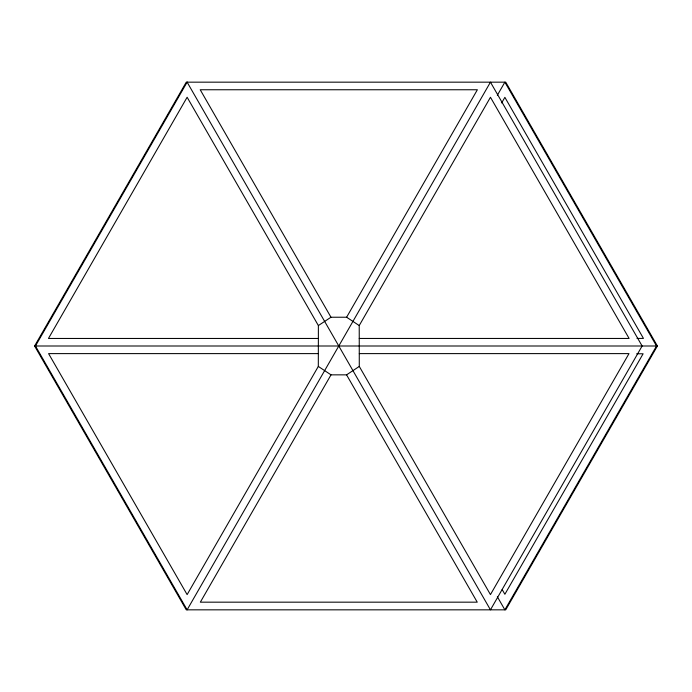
<?xml version="1.0" encoding="UTF-8"?>
<svg xmlns="http://www.w3.org/2000/svg" width="692" height="692" viewBox="0 0 692 692"><rect width="100%" height="100%" fill="white"/><g stroke="black" fill="none" stroke-linecap="round" stroke-linejoin="round"><path stroke-width="1.04" d="M318.311 353.612L48.587 353.612L187.125 594.61L318.311 366.423L318.372 338.457L318.372 325.56L187.125 97.252L48.466 338.457L318.372 338.457M34.6 346L186.269 82.166L505.731 82.166L657.4 346L505.731 609.834L186.269 609.834L34.6 346L657.4 346M346.614 317.23L477.376 89.752L200.213 89.752L330.975 317.23L346.614 317.23L359.226 325.56L359.286 366.423L490.455 594.601L628.993 353.612L359.286 353.612M359.226 325.56L490.455 97.269L629.106 338.449L359.226 338.449M331.018 374.848L200.343 602.17L477.246 602.17L346.571 374.848L331.018 374.848L318.311 366.423M497.349 95.254L504.875 82.166L656.535 346L504.875 609.834L497.349 596.746M501.648 102.952L504.875 97.338L643.456 338.414L636.986 338.414M346.571 374.848L359.286 366.423M318.372 325.56L330.975 317.23M636.657 353.776L643.119 353.776L504.875 594.272L502.184 589.601M187.125 82.166L35.465 346L187.125 609.834L490.455 82.166L642.124 346L490.455 609.834L187.125 82.166"/></g></svg>
